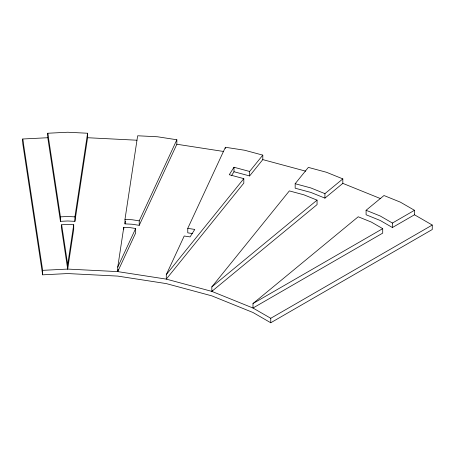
<?xml version="1.0" encoding="UTF-8"?>
<svg xmlns="http://www.w3.org/2000/svg" width="455" height="455" viewBox="0 0 455 455"><rect width="100%" height="100%" fill="white"/><g stroke="black" fill="none" stroke-linecap="round" stroke-linejoin="round"><path stroke-width="0.68" d="M22.75 138.991L42.656 270.344L67.687 269.081L67.687 264.6L73.721 224.759L67.687 224.457L61.647 224.759L61.647 229.246L67.687 269.081L117.743 271.612L166.285 279.12L211.831 291.382L252.991 308.024L270.759 318.278L432.25 225.043L432.25 229.525L270.759 322.76L252.991 312.505L211.831 295.864L166.285 283.601L117.743 276.094L67.687 273.563L42.656 274.831L22.75 143.473L22.75 138.991L47.781 137.728L60.452 221.346L67.687 220.982L74.916 221.346L87.587 137.728L87.587 133.241L67.687 132.24L47.781 133.241L47.781 137.728M74.916 221.346L74.916 216.864L87.587 133.241M67.687 269.081L73.721 229.246L73.721 224.759M117.743 267.125L123.783 227.29L129.817 227.597L135.67 228.501L135.67 232.983L117.743 271.612L117.743 267.125L135.67 228.501M124.977 219.395L137.649 135.772L157.555 136.779L176.853 139.765L176.853 144.246L139.224 225.327L132.212 224.241L124.977 223.877L124.977 219.395L132.212 219.759L139.224 220.846L176.853 139.765M117.743 271.612L118.061 269.514M124.977 223.877L125.404 221.067M187.767 228.353L225.396 147.272L244.693 150.258L262.802 155.132L249.619 171.461L233.984 167.247L229.269 174.726L243.817 178.644L243.817 183.126L166.285 279.12L166.285 274.638L184.212 236.008L190.065 236.913L194.78 229.439L187.767 228.353L187.767 232.835L192.675 233.597M231.447 175.761L233.984 171.734L233.984 167.247M166.285 274.638L243.817 178.644M233.984 171.734L249.619 175.943L262.802 159.614L262.802 155.132M211.831 286.895L289.357 190.901L303.906 194.82L317.055 200.132L317.055 204.619L211.831 291.382L211.831 286.895L317.055 200.132M295.164 183.718L308.348 167.394L326.457 172.269L342.825 178.889L342.825 183.371L324.927 198.124L310.799 192.414L295.164 188.205L295.164 183.718L310.799 187.926L324.927 193.642L342.825 178.889M211.831 291.382L212.718 290.279M252.991 303.536L358.216 216.773L371.365 222.091L382.712 228.643L382.712 233.125L252.991 308.024L252.991 303.536L382.712 228.643M366.093 210.284L383.986 195.525L400.354 202.145L414.482 210.301L414.482 214.783L392.42 227.523L380.221 220.482L366.093 214.766L366.093 210.284L380.221 215.994L392.42 223.041L414.482 210.301M47.781 133.241L60.452 216.864L67.687 216.5L74.916 216.864M87.587 137.728L136.955 140.22M176.853 144.246L223.314 151.435M262.802 159.614L305.669 171.154M342.825 183.371L380.772 198.71M414.482 214.783L432.25 225.043M61.647 224.759L67.687 264.6M392.42 223.041L392.42 227.523M324.927 193.642L324.927 198.124M270.759 318.278L270.759 322.76M249.619 171.461L249.619 175.943M225.396 147.272L225.396 148.552M139.224 220.846L139.224 225.327M123.783 227.29L123.783 229.212M60.452 216.864L60.452 221.346M42.656 270.344L42.656 274.831"/></g></svg>
